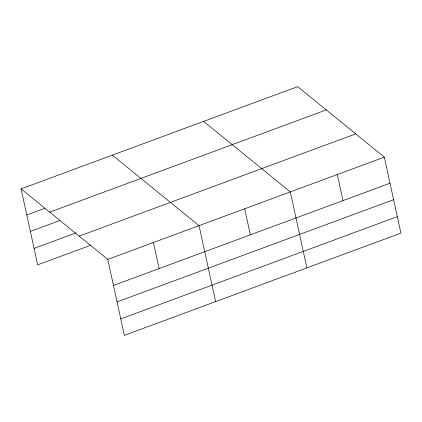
<?xml version="1.0" encoding="UTF-8"?>
<svg xmlns="http://www.w3.org/2000/svg" width="422" height="422" viewBox="0 0 422 422"><rect width="100%" height="100%" fill="white"/><g stroke="black" fill="none" stroke-linecap="round" stroke-linejoin="round"><path stroke-width="0.63" d="M21.1 188.877L297.642 86.642L384.337 157.148L400.9 233.123L124.358 335.358L107.789 259.382L21.1 188.877L37.663 264.852L90.693 245.251M26.781 214.94L44.663 208.326M49.706 212.145L326.253 109.905M30.373 231.409L59.971 220.469M34.076 248.384L76.002 232.881M79.183 236.114L355.725 133.88M107.789 259.382L384.337 157.148M113.476 285.441L390.018 183.206M117.063 301.915L393.61 199.68M120.766 318.884L397.308 216.65M203.62 121.399L290.31 191.904L306.873 267.886M112.357 155.138L199.052 225.643L215.616 301.619M337.32 174.523L343.002 200.587M244.681 208.774L250.362 234.838M153.418 242.513L159.105 268.571"/></g></svg>
